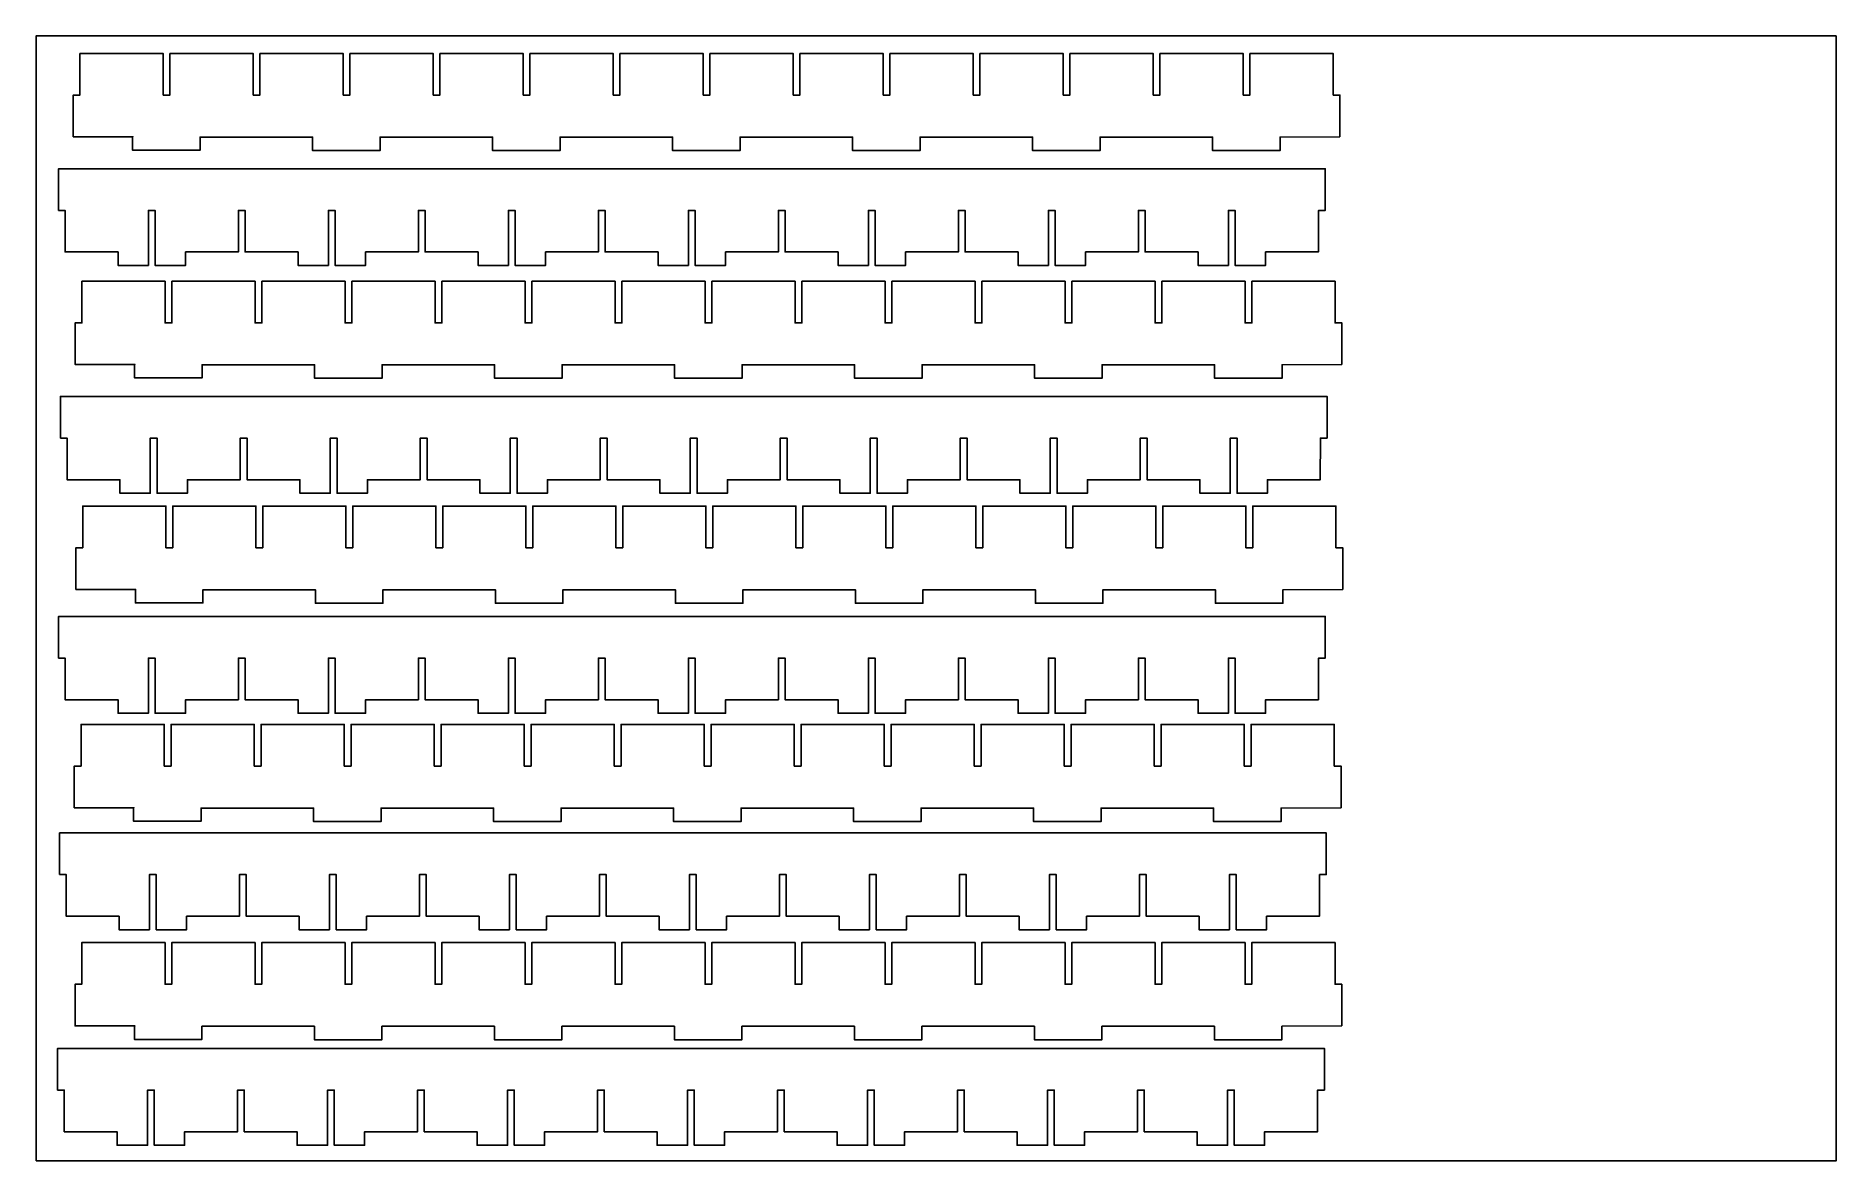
# Model space of a CAD drawing. Header units: millimetres. Extents: x 830 to 1630, y 520 to 1020.
import ezdxf

# ---------------------------------------------------------------- set-up
doc = ezdxf.new("R2010")
doc.units = ezdxf.units.MM
doc.layers.get('0').update_dxf_attribs({"color": 1})
doc.layers.add('tmp', color=5, linetype='Continuous')

msp = doc.modelspace()

# ---------------------------------------------------------------- linework, layer by layer
at = {"flags": 128}
for points in [[(1409.55, 975.22), (1409.55, 993.72), (1406.55, 993.72), (1406.55, 1012.22), (1369.55, 1012.22), (1369.55, 993.72), (1366.55, 993.72), (1366.55, 1012.22), (1329.55, 1012.22), (1329.55, 993.72), (1326.55, 993.72), (1326.55, 1012.22), (1289.55, 1012.22), (1289.55, 993.72), (1286.55, 993.72), (1286.55, 1012.22), (1249.55, 1012.22), (1249.55, 993.72), (1246.55, 993.72), (1246.55, 1012.22), (1209.55, 1012.22), (1209.55, 993.72), (1206.55, 993.72), (1206.55, 1012.22), (1169.55, 1012.22), (1169.55, 993.72), (1166.55, 993.72), (1166.55, 1012.22), (1129.55, 1012.22), (1129.55, 993.72), (1126.55, 993.72), (1126.55, 1012.22), (1089.55, 1012.22), (1089.55, 993.72), (1086.55, 993.72), (1086.55, 1012.22), (1049.55, 1012.22), (1049.55, 993.72), (1046.55, 993.72), (1046.55, 1012.22), (1009.55, 1012.22), (1009.55, 993.72), (1006.55, 993.72), (1006.55, 1012.22), (969.55, 1012.22), (969.55, 993.72), (966.55, 993.72), (966.55, 1012.22), (929.55, 1012.22), (929.55, 993.72), (926.55, 993.72), (926.55, 1012.22), (889.55, 1012.22), (889.55, 993.72), (886.55, 993.72), (886.55, 1012.22), (849.55, 1012.22), (849.55, 993.72), (846.55, 993.72), (846.55, 975.22), (873.14, 975.22), (872.94, 975.22), (872.94, 969.22), (902.94, 969.22), (902.94, 975.09), (952.94, 975.09), (952.94, 969.09), (982.94, 969.09), (982.94, 975.09), (1032.94, 975.09), (1032.94, 969.09), (1062.94, 969.09), (1062.94, 975.09), (1112.94, 975.09), (1112.94, 969.09), (1142.94, 969.09), (1142.94, 975.09), (1192.94, 975.09), (1192.94, 969.09), (1222.94, 969.09), (1222.94, 975.09), (1272.94, 975.09), (1272.94, 969.09), (1302.94, 969.09), (1302.94, 975.09), (1352.94, 975.09), (1352.94, 969.09), (1382.94, 969.09), (1382.94, 975.09)], [(1410.39, 874), (1410.39, 892.5), (1407.39, 892.5), (1407.39, 911), (1370.39, 911), (1370.39, 892.5), (1367.39, 892.5), (1367.39, 911), (1330.39, 911), (1330.39, 892.5), (1327.39, 892.5), (1327.39, 911), (1290.39, 911), (1290.39, 892.5), (1287.39, 892.5), (1287.39, 911), (1250.39, 911), (1250.39, 892.5), (1247.39, 892.5), (1247.39, 911), (1210.39, 911), (1210.39, 892.5), (1207.39, 892.5), (1207.39, 911), (1170.39, 911), (1170.39, 892.5), (1167.39, 892.5), (1167.39, 911), (1130.39, 911), (1130.39, 892.5), (1127.39, 892.5), (1127.39, 911), (1090.39, 911), (1090.39, 892.5), (1087.39, 892.5), (1087.39, 911), (1050.39, 911), (1050.39, 892.5), (1047.39, 892.5), (1047.39, 911), (1010.39, 911), (1010.39, 892.5), (1007.39, 892.5), (1007.39, 911), (970.39, 911), (970.39, 892.5), (967.39, 892.5), (967.39, 911), (930.39, 911), (930.39, 892.5), (927.39, 892.5), (927.39, 911), (890.39, 911), (890.39, 892.5), (887.39, 892.5), (887.39, 911), (850.39, 911), (850.39, 892.5), (847.39, 892.5), (847.39, 874), (873.99, 874), (873.79, 874), (873.79, 868), (903.79, 868), (903.79, 873.88), (953.79, 873.88), (953.79, 867.88), (983.79, 867.88), (983.79, 873.88), (1033.79, 873.88), (1033.79, 867.88), (1063.79, 867.88), (1063.79, 873.88), (1113.79, 873.88), (1113.79, 867.88), (1143.79, 867.88), (1143.79, 873.88), (1193.79, 873.88), (1193.79, 867.88), (1223.79, 867.88), (1223.79, 873.88), (1273.79, 873.88), (1273.79, 867.88), (1303.79, 867.88), (1303.79, 873.88), (1353.79, 873.88), (1353.79, 867.88), (1383.79, 867.88), (1383.79, 873.88)], [(1410.76, 774.04), (1410.76, 792.54), (1407.76, 792.54), (1407.76, 811.04), (1370.76, 811.04), (1370.76, 792.54), (1367.76, 792.54), (1367.76, 811.04), (1330.76, 811.04), (1330.76, 792.54), (1327.76, 792.54), (1327.76, 811.04), (1290.76, 811.04), (1290.76, 792.54), (1287.76, 792.54), (1287.76, 811.04), (1250.76, 811.04), (1250.76, 792.54), (1247.76, 792.54), (1247.76, 811.04), (1210.76, 811.04), (1210.76, 792.54), (1207.76, 792.54), (1207.76, 811.04), (1170.76, 811.04), (1170.76, 792.54), (1167.76, 792.54), (1167.76, 811.04), (1130.76, 811.04), (1130.76, 792.54), (1127.76, 792.54), (1127.76, 811.04), (1090.76, 811.04), (1090.76, 792.54), (1087.76, 792.54), (1087.76, 811.04), (1050.76, 811.04), (1050.76, 792.54), (1047.76, 792.54), (1047.76, 811.04), (1010.76, 811.04), (1010.76, 792.54), (1007.76, 792.54), (1007.76, 811.04), (970.76, 811.04), (970.76, 792.54), (967.76, 792.54), (967.76, 811.04), (930.76, 811.04), (930.76, 792.54), (927.76, 792.54), (927.76, 811.04), (890.76, 811.04), (890.76, 792.54), (887.76, 792.54), (887.76, 811.04), (850.76, 811.04), (850.76, 792.54), (847.76, 792.54), (847.76, 774.04), (874.36, 774.04), (874.16, 774.04), (874.16, 768.04), (904.16, 768.04), (904.16, 773.92), (954.16, 773.92), (954.16, 767.92), (984.16, 767.92), (984.16, 773.92), (1034.16, 773.92), (1034.16, 767.92), (1064.16, 767.92), (1064.16, 773.92), (1114.16, 773.92), (1114.16, 767.92), (1144.16, 767.92), (1144.16, 773.92), (1194.16, 773.92), (1194.16, 767.92), (1224.16, 767.92), (1224.16, 773.92), (1274.16, 773.92), (1274.16, 767.92), (1304.16, 767.92), (1304.16, 773.92), (1354.16, 773.92), (1354.16, 767.92), (1384.16, 767.92), (1384.16, 773.92)], [(1410, 677), (1410, 695.5), (1407, 695.5), (1407, 714), (1370, 714), (1370, 695.5), (1367, 695.5), (1367, 714), (1330, 714), (1330, 695.5), (1327, 695.5), (1327, 714), (1290, 714), (1290, 695.5), (1287, 695.5), (1287, 714), (1250, 714), (1250, 695.5), (1247, 695.5), (1247, 714), (1210, 714), (1210, 695.5), (1207, 695.5), (1207, 714), (1170, 714), (1170, 695.5), (1167, 695.5), (1167, 714), (1130, 714), (1130, 695.5), (1127, 695.5), (1127, 714), (1090, 714), (1090, 695.5), (1087, 695.5), (1087, 714), (1050, 714), (1050, 695.5), (1047, 695.5), (1047, 714), (1010, 714), (1010, 695.5), (1007, 695.5), (1007, 714), (970, 714), (970, 695.5), (967, 695.5), (967, 714), (930, 714), (930, 695.5), (927, 695.5), (927, 714), (890, 714), (890, 695.5), (887, 695.5), (887, 714), (850, 714), (850, 695.5), (847, 695.5), (847, 677), (873.6, 677), (873.39, 677), (873.39, 671), (903.39, 671), (903.39, 676.88), (953.39, 676.88), (953.39, 670.88), (983.39, 670.88), (983.39, 676.88), (1033.39, 676.88), (1033.39, 670.88), (1063.39, 670.88), (1063.39, 676.88), (1113.39, 676.88), (1113.39, 670.88), (1143.39, 670.88), (1143.39, 676.88), (1193.39, 676.88), (1193.39, 670.88), (1223.39, 670.88), (1223.39, 676.88), (1273.39, 676.88), (1273.39, 670.88), (1303.39, 670.88), (1303.39, 676.88), (1353.39, 676.88), (1353.39, 670.88), (1383.39, 670.88), (1383.39, 676.88)], [(1410.37, 580.04), (1410.37, 598.54), (1407.37, 598.54), (1407.37, 617.04), (1370.37, 617.04), (1370.37, 598.54), (1367.37, 598.54), (1367.37, 617.04), (1330.37, 617.04), (1330.37, 598.54), (1327.37, 598.54), (1327.37, 617.04), (1290.37, 617.04), (1290.37, 598.54), (1287.37, 598.54), (1287.37, 617.04), (1250.37, 617.04), (1250.37, 598.54), (1247.37, 598.54), (1247.37, 617.04), (1210.37, 617.04), (1210.37, 598.54), (1207.37, 598.54), (1207.37, 617.04), (1170.37, 617.04), (1170.37, 598.54), (1167.37, 598.54), (1167.37, 617.04), (1130.37, 617.04), (1130.37, 598.54), (1127.37, 598.54), (1127.37, 617.04), (1090.37, 617.04), (1090.37, 598.54), (1087.37, 598.54), (1087.37, 617.04), (1050.37, 617.04), (1050.37, 598.54), (1047.37, 598.54), (1047.37, 617.04), (1010.37, 617.04), (1010.37, 598.54), (1007.37, 598.54), (1007.37, 617.04), (970.37, 617.04), (970.37, 598.54), (967.37, 598.54), (967.37, 617.04), (930.37, 617.04), (930.37, 598.54), (927.37, 598.54), (927.37, 617.04), (890.37, 617.04), (890.37, 598.54), (887.37, 598.54), (887.37, 617.04), (850.37, 617.04), (850.37, 598.54), (847.37, 598.54), (847.37, 580.04), (873.97, 580.04), (873.76, 580.04), (873.76, 574.04), (903.76, 574.04), (903.76, 579.92), (953.76, 579.92), (953.76, 573.92), (983.76, 573.92), (983.76, 579.92), (1033.76, 579.92), (1033.76, 573.92), (1063.76, 573.92), (1063.76, 579.92), (1113.76, 579.92), (1113.76, 573.92), (1143.76, 573.92), (1143.76, 579.92), (1193.76, 579.92), (1193.76, 573.92), (1223.76, 573.92), (1223.76, 579.92), (1273.76, 579.92), (1273.76, 573.92), (1303.76, 573.92), (1303.76, 579.92), (1353.76, 579.92), (1353.76, 573.92), (1383.76, 573.92), (1383.76, 579.92)]]:
    msp.add_lwpolyline(points, close=True, dxfattribs=at)
for points in [[(840, 942.5), (840, 961), (843, 961), (880, 961), (1403, 961), (1403, 942.5), (1400, 942.5), (1399.96, 924), (1376.46, 924), (1376.46, 918), (1362.96, 918), (1362.96, 942.5), (1359.96, 942.5), (1359.96, 918), (1346.46, 918), (1346.46, 924), (1322.96, 924), (1322.96, 942.5), (1319.96, 942.5), (1319.96, 924), (1296.46, 924), (1296.46, 918), (1282.96, 918), (1282.96, 942.5), (1279.96, 942.5), (1279.96, 918), (1266.46, 918), (1266.46, 924), (1242.96, 924), (1242.96, 942.5), (1239.96, 942.5), (1239.96, 924), (1216.46, 924), (1216.46, 918), (1202.96, 918), (1202.96, 942.5), (1199.96, 942.5), (1199.96, 918), (1186.46, 918), (1186.46, 924), (1162.96, 924), (1162.96, 942.5), (1159.96, 942.5), (1159.96, 924), (1136.46, 924), (1136.46, 918), (1122.96, 918), (1122.96, 942.5), (1119.96, 942.5), (1119.96, 918), (1106.46, 918), (1106.46, 924), (1082.96, 924), (1082.96, 942.5), (1079.96, 942.5), (1079.96, 924), (1056.46, 924), (1056.46, 918), (1042.96, 918), (1042.96, 942.5), (1039.96, 942.5), (1039.96, 918), (1026.46, 918), (1026.46, 924), (1002.96, 924), (1002.96, 942.5), (999.96, 942.5), (999.96, 924), (976.46, 924), (976.46, 918), (962.96, 918), (962.96, 942.5), (959.96, 942.5), (959.96, 918), (946.46, 918), (946.46, 924), (922.96, 924), (922.96, 942.5), (919.96, 942.5), (919.96, 924), (896.46, 924), (896.46, 918), (882.96, 918), (882.96, 942.5), (879.96, 942.5), (879.96, 918), (866.46, 918), (866.46, 924), (842.96, 924), (842.96, 942.5)], [(840.85, 841.28), (840.85, 859.78), (843.85, 859.78), (880.85, 859.78), (1403.85, 859.78), (1403.85, 841.28), (1400.85, 841.28), (1400.8, 822.78), (1377.3, 822.78), (1377.3, 816.78), (1363.8, 816.78), (1363.8, 841.28), (1360.8, 841.28), (1360.8, 816.78), (1347.3, 816.78), (1347.3, 822.78), (1323.8, 822.78), (1323.8, 841.28), (1320.8, 841.28), (1320.8, 822.78), (1297.3, 822.78), (1297.3, 816.78), (1283.8, 816.78), (1283.8, 841.28), (1280.8, 841.28), (1280.8, 816.78), (1267.3, 816.78), (1267.3, 822.78), (1243.8, 822.78), (1243.8, 841.28), (1240.8, 841.28), (1240.8, 822.78), (1217.3, 822.78), (1217.3, 816.78), (1203.8, 816.78), (1203.8, 841.28), (1200.8, 841.28), (1200.8, 816.78), (1187.3, 816.78), (1187.3, 822.78), (1163.8, 822.78), (1163.8, 841.28), (1160.8, 841.28), (1160.8, 822.78), (1137.3, 822.78), (1137.3, 816.78), (1123.8, 816.78), (1123.8, 841.28), (1120.8, 841.28), (1120.8, 816.78), (1107.3, 816.78), (1107.3, 822.78), (1083.8, 822.78), (1083.8, 841.28), (1080.8, 841.28), (1080.8, 822.78), (1057.3, 822.78), (1057.3, 816.78), (1043.8, 816.78), (1043.8, 841.28), (1040.8, 841.28), (1040.8, 816.78), (1027.3, 816.78), (1027.3, 822.78), (1003.8, 822.78), (1003.8, 841.28), (1000.8, 841.28), (1000.8, 822.78), (977.3, 822.78), (977.3, 816.78), (963.8, 816.78), (963.8, 841.28), (960.8, 841.28), (960.8, 816.78), (947.3, 816.78), (947.3, 822.78), (923.8, 822.78), (923.8, 841.28), (920.8, 841.28), (920.8, 822.78), (897.3, 822.78), (897.3, 816.78), (883.8, 816.78), (883.8, 841.28), (880.8, 841.28), (880.8, 816.78), (867.3, 816.78), (867.3, 822.78), (843.8, 822.78), (843.8, 841.28)], [(840, 743.5), (840, 762), (843, 762), (880, 762), (1403, 762), (1403, 743.5), (1400, 743.5), (1399.96, 725), (1376.46, 725), (1376.46, 719), (1362.96, 719), (1362.96, 743.5), (1359.96, 743.5), (1359.96, 719), (1346.46, 719), (1346.46, 725), (1322.96, 725), (1322.96, 743.5), (1319.96, 743.5), (1319.96, 725), (1296.46, 725), (1296.46, 719), (1282.96, 719), (1282.96, 743.5), (1279.96, 743.5), (1279.96, 719), (1266.46, 719), (1266.46, 725), (1242.96, 725), (1242.96, 743.5), (1239.96, 743.5), (1239.96, 725), (1216.46, 725), (1216.46, 719), (1202.96, 719), (1202.96, 743.5), (1199.96, 743.5), (1199.96, 719), (1186.46, 719), (1186.46, 725), (1162.96, 725), (1162.96, 743.5), (1159.96, 743.5), (1159.96, 725), (1136.46, 725), (1136.46, 719), (1122.96, 719), (1122.96, 743.5), (1119.96, 743.5), (1119.96, 719), (1106.46, 719), (1106.46, 725), (1082.96, 725), (1082.96, 743.5), (1079.96, 743.5), (1079.96, 725), (1056.46, 725), (1056.46, 719), (1042.96, 719), (1042.96, 743.5), (1039.96, 743.5), (1039.96, 719), (1026.46, 719), (1026.46, 725), (1002.96, 725), (1002.96, 743.5), (999.96, 743.5), (999.96, 725), (976.46, 725), (976.46, 719), (962.96, 719), (962.96, 743.5), (959.96, 743.5), (959.96, 719), (946.46, 719), (946.46, 725), (922.96, 725), (922.96, 743.5), (919.96, 743.5), (919.96, 725), (896.46, 725), (896.46, 719), (882.96, 719), (882.96, 743.5), (879.96, 743.5), (879.96, 719), (866.46, 719), (866.46, 725), (842.96, 725), (842.96, 743.5)], [(840.45, 647.28), (840.45, 665.78), (843.45, 665.78), (880.45, 665.78), (1403.45, 665.78), (1403.45, 647.28), (1400.45, 647.28), (1400.41, 628.78), (1376.91, 628.78), (1376.91, 622.78), (1363.41, 622.78), (1363.41, 647.28), (1360.41, 647.28), (1360.41, 622.78), (1346.91, 622.78), (1346.91, 628.78), (1323.41, 628.78), (1323.41, 647.28), (1320.41, 647.28), (1320.41, 628.78), (1296.91, 628.78), (1296.91, 622.78), (1283.41, 622.78), (1283.41, 647.28), (1280.41, 647.28), (1280.41, 622.78), (1266.91, 622.78), (1266.91, 628.78), (1243.41, 628.78), (1243.41, 647.28), (1240.41, 647.28), (1240.41, 628.78), (1216.91, 628.78), (1216.91, 622.78), (1203.41, 622.78), (1203.41, 647.28), (1200.41, 647.28), (1200.41, 622.78), (1186.91, 622.78), (1186.91, 628.78), (1163.41, 628.78), (1163.41, 647.28), (1160.41, 647.28), (1160.41, 628.78), (1136.91, 628.78), (1136.91, 622.78), (1123.41, 622.78), (1123.41, 647.28), (1120.41, 647.28), (1120.41, 622.78), (1106.91, 622.78), (1106.91, 628.78), (1083.41, 628.78), (1083.41, 647.28), (1080.41, 647.28), (1080.41, 628.78), (1056.91, 628.78), (1056.91, 622.78), (1043.41, 622.78), (1043.41, 647.28), (1040.41, 647.28), (1040.41, 622.78), (1026.91, 622.78), (1026.91, 628.78), (1003.41, 628.78), (1003.41, 647.28), (1000.41, 647.28), (1000.41, 628.78), (976.91, 628.78), (976.91, 622.78), (963.41, 622.78), (963.41, 647.28), (960.41, 647.28), (960.41, 622.78), (946.91, 622.78), (946.91, 628.78), (923.41, 628.78), (923.41, 647.28), (920.41, 647.28), (920.41, 628.78), (896.91, 628.78), (896.91, 622.78), (883.41, 622.78), (883.41, 647.28), (880.41, 647.28), (880.41, 622.78), (866.91, 622.78), (866.91, 628.78), (843.41, 628.78), (843.41, 647.28)], [(839.61, 551.5), (839.61, 570), (842.61, 570), (879.61, 570), (1402.61, 570), (1402.61, 551.5), (1399.61, 551.5), (1399.56, 533), (1376.06, 533), (1376.06, 527), (1362.56, 527), (1362.56, 551.5), (1359.56, 551.5), (1359.56, 527), (1346.06, 527), (1346.06, 533), (1322.56, 533), (1322.56, 551.5), (1319.56, 551.5), (1319.56, 533), (1296.06, 533), (1296.06, 527), (1282.56, 527), (1282.56, 551.5), (1279.56, 551.5), (1279.56, 527), (1266.06, 527), (1266.06, 533), (1242.56, 533), (1242.56, 551.5), (1239.56, 551.5), (1239.56, 533), (1216.06, 533), (1216.06, 527), (1202.56, 527), (1202.56, 551.5), (1199.56, 551.5), (1199.56, 527), (1186.06, 527), (1186.06, 533), (1162.56, 533), (1162.56, 551.5), (1159.56, 551.5), (1159.56, 533), (1136.06, 533), (1136.06, 527), (1122.56, 527), (1122.56, 551.5), (1119.56, 551.5), (1119.56, 527), (1106.06, 527), (1106.06, 533), (1082.56, 533), (1082.56, 551.5), (1079.56, 551.5), (1079.56, 533), (1056.06, 533), (1056.06, 527), (1042.56, 527), (1042.56, 551.5), (1039.56, 551.5), (1039.56, 527), (1026.06, 527), (1026.06, 533), (1002.56, 533), (1002.56, 551.5), (999.56, 551.5), (999.56, 533), (976.06, 533), (976.06, 527), (962.56, 527), (962.56, 551.5), (959.56, 551.5), (959.56, 527), (946.06, 527), (946.06, 533), (922.56, 533), (922.56, 551.5), (919.56, 551.5), (919.56, 533), (896.06, 533), (896.06, 527), (882.56, 527), (882.56, 551.5), (879.56, 551.5), (879.56, 527), (866.06, 527), (866.06, 533), (842.56, 533), (842.56, 551.5)]]:
    msp.add_lwpolyline(points, close=True)
at = {"layer": 'tmp'}
msp.add_lwpolyline([(830, 520), (830, 1020), (1630, 1020), (1630, 520)], close=True, dxfattribs=at)

doc.saveas('drawing.dxf')
